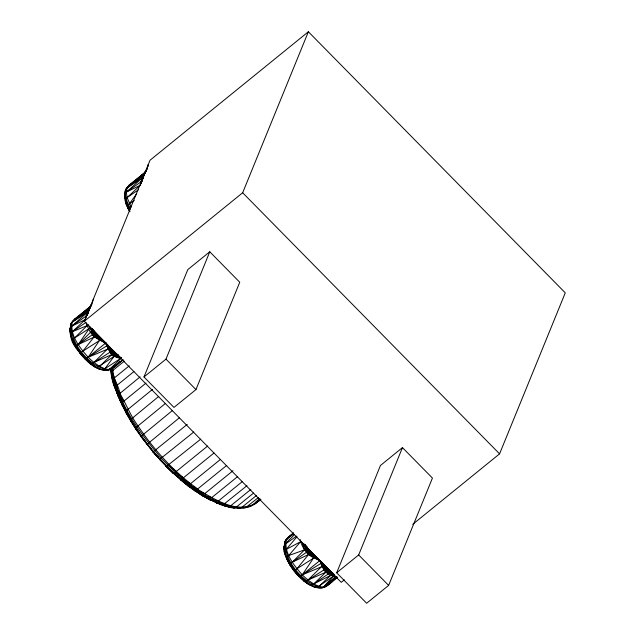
<?xml version="1.0" encoding="UTF-8"?>
<svg xmlns="http://www.w3.org/2000/svg" width="635" height="635" viewBox="0 0 635 635"><rect width="100%" height="100%" fill="white"/><g stroke="black" fill="none" stroke-linecap="round" stroke-linejoin="round"><path stroke-width="0.95" d="M92.25 328.724L91.551 328.557L105.751 342.987L109.379 348.17L118.634 355.576L114.919 353.647L105.751 342.987L100.116 339.86L95.115 336.066L92.599 329.12C99.854 339.193 109.736 347.345 118.705 355.83M297.021 536.686L285.456 550.307L284.583 552.537C287.877 563.904 295.196 573.675 304.141 581.255C306.832 583.065 310.436 587.081 313.69 583.93L333.359 574.024L330.581 572.778L329.009 571.238L319.842 560.578L305.641 546.14L306.689 546.703L307.713 550.585L309.642 552.926L314.206 557.451L319.842 560.578L334.042 575.008C324.136 565.356 313.19 555.657 304.792 544.449M173.022 472.345L172.998 473.027L173.831 473.488L175.633 472.694L176.308 471.464L207.669 446.016M258.485 497.467L245.761 507.532C211.272 508.683 183.983 480.941 161.393 458.256C139.033 432.237 116.88 402.241 112.355 367.514M141.176 183.674L141.891 178.276L147.002 168.751L146.812 169.775M148.066 166.386L148.201 164.743L147.241 167.95M88.9 362.498C83.241 356.576 65.818 340.503 72.358 331.708L85.527 319.429L87.13 312.444L91.837 303.736M129.762 211.725C128.175 207.589 122.515 201.486 127.111 197.541L140.279 185.261L141.891 178.276L143.161 177.07L147.002 168.751M152.575 450.659L152.995 452.009L159.806 459.264L193.842 431.959M92.059 303.943L89.995 306.546L87.654 313.88L91.773 303.713M145.574 171.132L142.716 178.848M150.693 448.58C137.279 433.205 126.508 415.512 118.332 396.827C115.816 388.326 109.284 379.349 112.855 370.435L112.085 368.784M164.148 463.542L166.013 465.518L165.878 466.09L172.998 473.027L181.261 480.092L183.166 479.393L183.404 477.83L214.003 453.001M91.567 304.546L88.019 311.785L71.541 326.303C68.358 328.922 70.056 333.82 71.263 336.955M125.317 198.176C123.65 195.048 124.579 190.46 126.976 187.92L141.891 178.276L126.294 192.135C123.111 194.747 124.809 199.644 126.016 202.787M294.219 534.654C289.663 540.599 280.36 544.727 284.766 553.601C287.401 562.364 292.759 570.008 298.99 576.604L302.252 574.85L319.842 560.578L334.042 575.008M122.944 359.767L108.188 370.149C89.241 366.617 69.199 342.686 71.231 323.159L74.374 319.357L91.218 305.8L90.305 306.165L87.566 314.135M89.995 306.546L90.575 306.61L74.374 319.357L72.223 322.088C69.81 335.621 79.812 347.718 88.162 357.267C93.043 361.998 98.433 366.387 104.902 368.721C112.609 371.777 117.658 363.696 123.134 359.878M130.58 208.859C127.278 202.898 124.158 195.898 125.984 188.992L129.127 185.19L145.971 171.625L145.058 171.99L141.74 181.324L126.294 192.135L127.111 197.541L131.159 207.097M144.748 172.379L145.328 172.434L129.127 185.19L126.976 187.92L126.294 192.135L140.279 185.261M337.129 577.04L322.286 587.74C303.332 584.208 283.289 560.276 285.321 540.75L288.465 536.948L293.568 532.797M337.407 577.469C331.843 581.231 326.739 589.351 318.992 586.311C312.523 583.978 307.134 579.58 302.252 574.85C293.902 565.309 283.901 553.212 286.314 539.679L288.465 536.948L293.164 533.583M87.511 314.198L89.813 307.816L89.646 306.919M69.937 331.145L69.723 329.851L71.231 323.159L89.249 307.284L89.813 307.816L88.519 309.951L86.987 315.5L71.541 326.303L85.527 319.429M87.733 313.73L89.059 309.515L88.225 311.523M91.551 328.557L96.21 333.653L95.885 334.693L82.804 351.179L80.081 353.536C87.035 361.609 96.56 371.586 108.188 370.149M87.773 313.658L88.408 311.237M72.223 322.088L88.519 309.951L86.503 315.952L89.813 307.816L72.223 322.088L87.13 312.444L88.805 309.745L87.773 312.023M141.256 181.785L143.097 175.887L143.812 175.339M88.019 311.785L86.987 315.5L87.344 315M70.493 334.947L73.192 342.273L76.232 347.924L75.986 347.067L78.184 344.591L92.273 334.772L94.17 331.645L92.726 329.454M290.973 565.594L290.012 565.19L290.076 564.658L292.283 562.173L306.364 552.363L308.261 549.227L306.689 546.703M92.242 302.919L93.448 298.91M111.506 375.928L113.633 383.588L118.832 397.518L118.221 395.97L119.182 394.002L140.073 376.896M146.32 170.378L143.558 175.577L140.938 182.539L142.057 181.602M143.161 177.07L144.574 173.641L144.407 172.752M73.192 342.273L72.628 340.82L73.612 338.915L88.114 324.628L94.559 336.875L99.885 340.289L105.751 342.987L113.816 351.623L119.951 357.426L121.539 358.116M129.683 211.328L127.468 207.454L127.691 205.716L129.381 203.779L134.263 200.493M121.341 401.78L120.507 401.352L119.944 399.899L120.928 397.994C119.801 387.763 113.681 378.889 111.466 369.07M288.115 560.284L286.806 559.213L287.028 557.482L300.617 541.687L300.545 539.988M126.976 187.92L144.574 173.641L143.423 175.681L142.097 180.832L142.526 177.848L144.574 173.641L144.002 173.117L126.976 187.92L143.097 175.887M124.793 409.138L121.872 404.638L122.817 402.026L146.01 383.072M143.685 175.466L142.319 180.292L143.558 175.577M85.868 316.365L87.479 312.237M294.251 571.127L296.894 568.762L308.65 554.466L310.309 551.244C317.079 558.236 323.85 565.055 329.374 573.175L334.645 575.183L317.778 587.065L315.222 587.375L308.554 584.049M344.321 579.842L341.249 582.335L84.344 321.231L150.043 160.226L308.372 31.75L565.277 292.854L499.57 453.858L412.726 524.335M143.986 376.96L187.793 269.621L209.78 251.777L239.752 282.242L195.953 389.58L173.966 407.424L143.986 376.96L165.981 359.116L209.78 251.777M84.344 321.231L242.665 192.754L308.372 31.75M336.669 572.786L380.476 465.455L402.463 447.604L432.435 478.068L388.636 585.406L366.641 603.25L336.669 572.786L358.664 554.942L402.463 447.604M143.423 175.681L141.74 181.324L143.272 175.784M187.23 424.394L152.995 452.009L141.176 436.205L172.601 410.369M84.725 358.719L85.368 359.005L88.162 357.267L100.814 338.439L96.21 333.653M324.342 565.626L302.252 574.85L314.904 556.03M128.119 186.277L125.357 190.286L125.309 193.183M73.366 320.445L70.596 324.453L70.556 327.358M287.457 538.035L284.694 542.044L284.028 548.735M91.805 328.287L92.583 329.724L91.456 331.367L78.184 344.591L94.559 336.875L100.116 339.86M86.185 316.714L87.289 314.595M112.363 373.658L114.53 381.437L113.8 384.596L117.118 393.271L117.999 393.827M114.53 381.437L117.134 385.199L117.396 389.572L116.459 391.604L117.118 393.271M78.184 344.591L90.321 327.009C94.575 338.122 106.783 341.979 113.133 351.536L119.951 357.426L119.428 356.346M129.381 203.779L136.747 193.691M120.912 357.616L114.102 356.346L97.234 367.53L96.139 367.554L89.598 363.133C94.226 365.085 99.56 372.078 104.902 368.721L114.102 356.346L117.634 355.187C112.292 354.663 110.014 348.393 106.807 345.877L88.162 357.267L110.252 348.043M113.228 367.062L111.625 369.094C101.902 373.436 92.773 364.768 86.106 358.688C79.375 351.56 73.581 343.289 70.723 333.82M300.911 577.509L303.53 579.874L303.689 580.715C309.912 585.867 321.286 592.01 328.065 584.557M258.421 500.594C253.341 506.524 244.3 509.365 236.752 507.675M260.239 499.166L255.302 503.777L252.595 504.896M300.188 539.877L300.617 541.687L302.339 542.544L307.134 551.434L314.206 557.451L308.658 554.466L292.283 562.173L306.284 548.076L306.673 547.306L305.403 544.782M323.525 586.986L333.423 575.937L335.732 576.278L323.525 586.986L336.788 576.659M293.592 533.297C290.759 536.916 283.408 539.234 284.647 544.941M109.434 369.395L121.674 357.815M99.6 366.347L111.792 354.624C114.03 353.004 117.054 353.576 118.721 355.783M318.992 586.311L330.898 575.151L333.423 575.937M143.113 174.442L144.518 173.157M145.058 171.99L146.471 170.736L145.328 171.577M120.198 361.934C116.403 364.212 113.744 370.038 108.656 369.427M326.985 585.922L336.582 577.786M88.162 357.267L105.751 342.987L114.102 356.346L120.444 358.569L104.902 368.721M118.705 362.633L120.174 361.442M112.855 370.435L124.333 361.124M114.681 377.642L129.215 365.855M117.134 385.199L133.953 371.546M152.503 389.39L127.008 410.194L125.944 412.583L129.31 417.433M158.742 396.407L130.961 419.298L130.516 420.608L134.271 425.656M165.457 403.423L136.112 427.49L135.557 428.625L139.216 433.221M179.364 417.798L146.939 444.421M200.668 439.19L166.521 466.368L153.003 451.929M260.66 499.428C239.109 519.311 210.717 495.911 190.746 485.513L190.548 483.679L220.377 459.478M250.825 489.45L230.942 505.587L226.695 505.484L224.798 503.682L219.996 503.047L218.337 501.047L212.987 499.793L211.63 497.689L205.724 495.76L204.724 493.657L198.287 490.982L197.675 488.974L226.735 465.392M204.724 493.657L233.021 470.694M211.63 497.689L237.633 476.591M218.337 501.047L242.046 481.806M246.975 485.688L223.583 504.436L221.075 504.769L215.567 502.15L225.409 505.849L234.156 507.849L236.72 506.746L253.548 493.093M256.627 495.356L242.094 507.143C233.847 510.246 224.401 505.658 216.456 502.96M259.842 498.824C255.587 501.015 252.651 507.262 247.261 506.698M260.906 499.3L258.612 501.166L255.873 502.309M286.314 539.679L293.648 533.725M335.463 578.501L337.042 577.326M285.631 543.893L296.545 536.123M333.161 573.421L331.724 572.77L329.374 573.175L313.69 583.93L325.882 572.214C328.128 570.595 331.145 571.167 332.811 573.365M127.111 197.541L138.311 189.897M85.963 322.421L72.358 331.708L87.106 325.604L86.249 323.215M74.62 337.947L88.606 328.906L87.106 325.604M82.804 351.179L99.885 340.289M296.894 568.762L313.976 557.879L319.842 560.578L324.914 569.516L329.374 573.175M113.133 351.536L109.958 352.282L92.75 363.236L90.765 363.871C83.161 357.584 76.891 349.718 72.628 340.82M327.906 569.206L324.048 569.873L306.84 580.827L304.856 581.462L303.689 580.715M230.942 505.587L228.417 506.698L222.972 505.333L224.139 505.793L226.695 505.484M302.252 574.85L320.905 563.467C325.255 563.499 326.398 572.23 331.724 572.77M286.448 549.299L300.617 541.687C303.022 548.553 307.086 554.871 313.976 557.879M248.745 506.762L251.825 505.269M190.746 485.513L187.984 485.894L180.229 479.457L187.5 485.323L202.565 495.871L217.543 503.396L219.996 503.047M198.287 490.982L195.326 491.22L187.984 485.894L187.293 484.457M205.724 495.76L202.565 495.871L194.731 490.577M288.719 555.538L304.522 549.878L309.642 552.926L319.842 560.578L324.914 569.516L330.581 572.778M212.987 499.793L209.629 499.793L202.644 495.594M129.127 185.19L130.858 184.658M74.374 319.357L76.105 318.826M107.029 369.927L105.402 370.427L104.045 369.935M288.465 536.948L290.195 536.416M92.583 329.724L94.004 332.256L105.751 342.987L109.95 352.282L115.284 355.584L118.626 357.037L119.896 356.664M324.271 587.05L325.715 586.684M238.085 508.167L245.523 507.143M322.286 587.74C313.531 588.851 306.237 581.684 300.196 576.278C292.457 567.865 285.139 557.855 284.02 546.148M245.761 507.532L242.919 507.809M109.815 348.091C104.076 339.408 110.847 356.616 114.102 356.346M80.081 353.536L80.574 353.282L82.407 355.37M234.156 507.849L226.854 506.357M99.965 369.324L101.6 369.57M318.143 587.526L314.055 586.915L309.459 584.446M119.047 356.298L112.879 354.076L108.458 348.401L105.751 342.987L95.552 335.336L92.599 329.12M96.139 367.554L94.464 366.458M221.075 504.769L219.012 503.492M309.642 552.926L314.412 557.062L319.842 560.578C321.913 566.341 324.429 573.199 330.898 575.151M218.75 503.42C167.029 477.393 124.381 425.879 110.657 369.3M212.201 500.594L214.725 501.761M128.778 208.526L127.945 208.097L125.246 200.779M118.634 355.576L112.411 351.56L107.767 345.615M329.009 571.238L332.724 573.167L327.223 569.127M210.63 500.189C171.767 478.679 141.811 443.111 121.801 403.876M116.491 355.187L113.935 353.751L112.411 351.56M183.166 479.393L190.548 483.679L197.675 488.974M88.606 328.906L90.432 332.295L100.322 339.471M321.159 563.388L324.048 569.873L326.969 571.667L328.192 573.937M175.633 472.694L183.404 477.83L190.548 483.679M141.01 436.578L144.367 440.5M168.211 465.463L176.308 471.464L183.404 477.83M305.546 548.95L314.595 556.697L306.673 547.306L309.975 552.275M91.456 331.367L93.623 333.002M118.626 357.037L120.444 358.569M94.004 332.256L95.885 334.693L100.663 338.772M308.094 549.846L314.754 556.355M328.025 571.341L323.024 565.856L321.627 563.253M304.856 581.462C297.251 575.175 290.989 567.309 286.718 558.403M92.273 334.772L94.559 336.875L90.432 332.295M306.364 552.363L308.658 554.466L307.134 551.434M323.024 565.856L326.501 569.15M95.885 334.693L100.497 339.114M169.513 468.932L159.417 459.359M173.276 473.416L165.878 466.09M176.308 471.464C161.798 457.779 148.923 442.389 137.922 425.767C129.58 414.56 125.135 400.963 117.396 389.572M242.665 192.754L499.57 453.858M165.981 359.116L195.953 389.58M358.664 554.942L388.636 585.406M155.059 454.041L158.488 457.565M120.928 397.994L123.833 401.074M295.275 571.563L298.95 575.739M155.575 454.12L158.567 457.573M324.914 569.516L322.04 566.166L307.975 580.025L325.882 572.214L324.048 569.873M149.709 447.072L150.86 448.508M109.958 352.282L111.792 354.624L93.885 362.442L107.95 348.575L107.069 345.797M144.121 439.825L146.28 442.77M292.029 567.103L293.084 568.611M76.883 348.004L77.93 349.512M136.493 428.911L138.144 431.379M306.34 546.306L308.261 549.227M321.858 563.205L323.469 565.753M119.944 399.899L126.341 413.06L135.811 428.871L135.16 427.252M285.353 554.545L284.583 552.537M307.713 550.585L304.236 543.989M110.292 369.872L110.911 370.951M129.857 209.756L125.484 199.652L124.682 194.389M127.381 206.645L129.897 211.336M108.934 348.274L110.823 351.925M118.221 395.97L120.174 400.582M321.397 563.316L322.548 565.991M140.351 434.673L141.192 436.713M130.326 419.568L130.85 420.965M125.817 411.488L126.341 413.06M302.339 542.544L304.522 549.878M121.833 403.503L122.325 405.225M112.292 378L114.364 385.469M140.621 182.189L140.962 183.809M111.776 375.356L112.117 377.119M110.26 369.594L111.696 377.023M69.929 328.557L70.842 334.193M89.765 307.324L89.249 307.284L89.765 307.324"/></g></svg>
